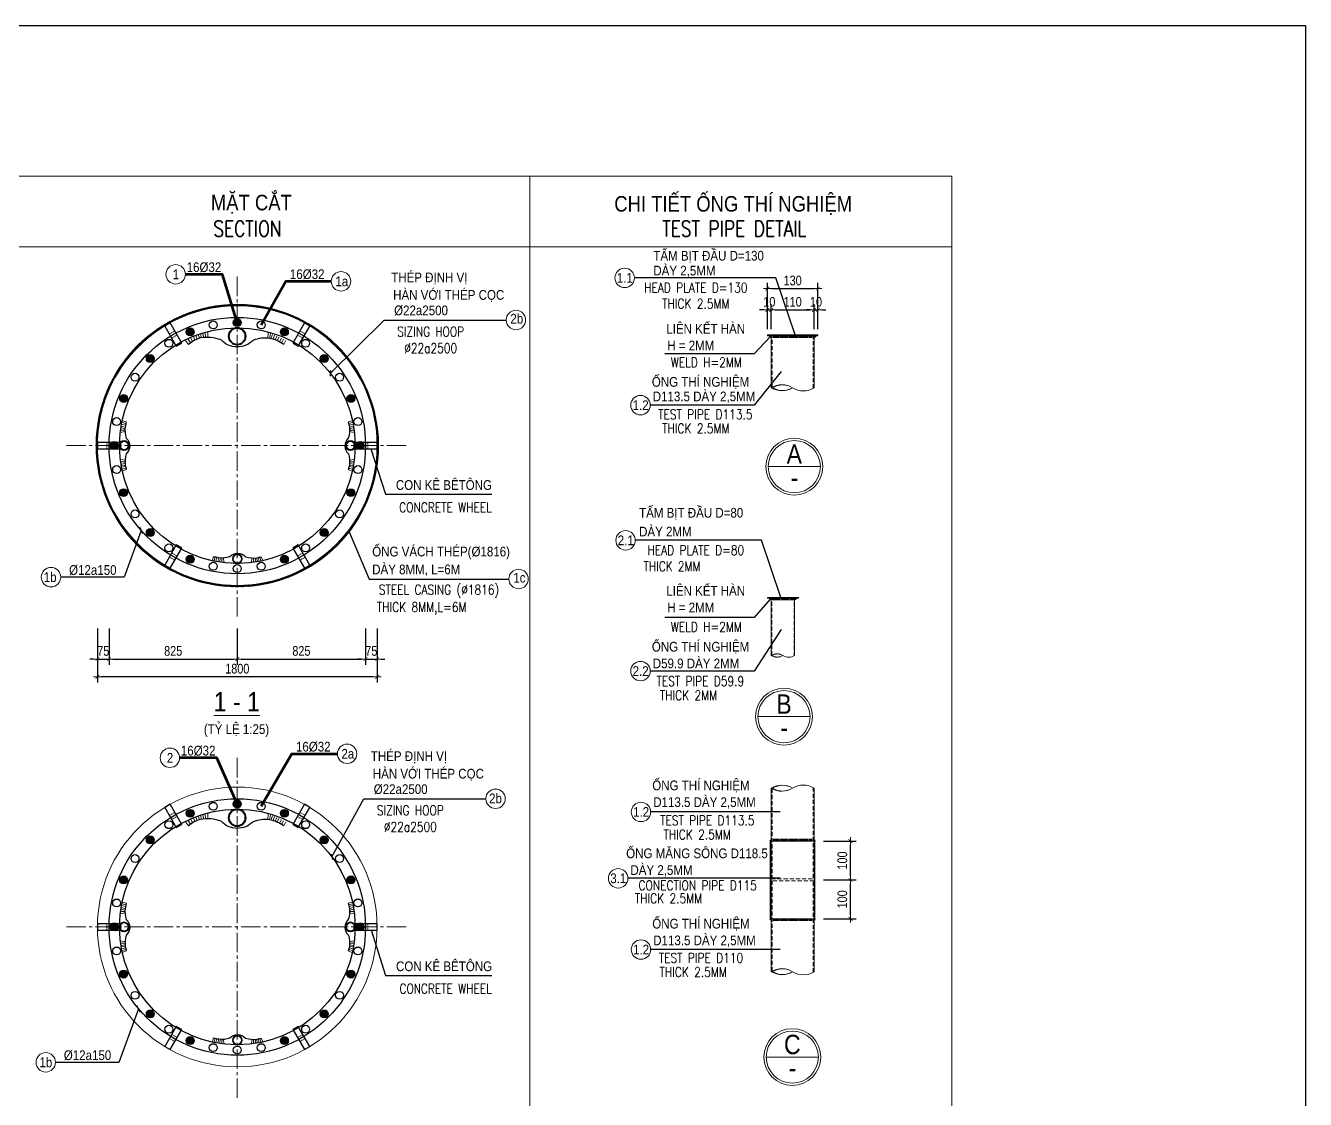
# Model space of a CAD drawing. Header units: millimetres. Extents: x -2123450 to -961021, y -260876 to 649159.
# Drawn here: x -1621413 to -1571995, y 259140 to 300602 of the extents above; entities that cross this region are included whole.
import ezdxf
from ezdxf.enums import TextEntityAlignment as Align

# ---------------------------------------------------------------- set-up
doc = ezdxf.new("R2010")
doc.units = ezdxf.units.MM
doc.header["$LTSCALE"] = 1000
doc.header["$MEASUREMENT"] = 0
doc.header["$PDMODE"] = 66
for name, pattern in [('CENTER2', [1.125, 0.75, -0.125, 0.125, -0.125]), ('HIDDEN', [0.375, 0.25, -0.125]), ('HIDDEN2', [4.7625, 3.175, -1.5875])]:
    doc.linetypes.add(name, pattern=pattern)
doc.layers.get('0').update_dxf_attribs({"linetype": 'CONTINUOUS'})
doc.layers.get('DEFPOINTS').update_dxf_attribs({"linetype": 'CONTINUOUS'})
for name, color, linetype in [('03BORER', 3, 'CONTINUOUS'), ('05STEEL', 4, 'CONTINUOUS'), ('TEXT', 7, 'CONTINUOUS')]:
    doc.layers.add(name, color=color, linetype=linetype)
for name, color, linetype, lineweight in [('NDC_S_AXIS', 5, 'CENTER2', 15), ('NDC_S_BREAK-LINE', 1, 'CONTINUOUS', 15), ('NDC_S_CONTINUOUS', 3, 'CONTINUOUS', 20), ('NDC_S_DIM', 1, 'CONTINUOUS', 9), ('NDC_S_FOUNDATION NAME', 7, 'CONTINUOUS', 20), ('NDC_S_HATCH MATERIAL', 8, 'CONTINUOUS', 13), ('NDC_S_HIDDEN', 9, 'HIDDEN2', 20), ('NDC_S_LEADER', 1, 'CONTINUOUS', 9), ('NDC_S_REBAR', 4, 'CONTINUOUS', 35), ('NDC_S_REBAR NO.', 7, 'CONTINUOUS', 20), ('NDC_S_REBAR NO. BOX', 1, 'CONTINUOUS', 9), ('NDC_S_REBAR SECTION', 6, 'CONTINUOUS', 25), ('NDC_S_STIRRUP', 2, 'CONTINUOUS', 25), ('NDC_S_VN TITLE', 6, 'CONTINUOUS', 9)]:
    doc.layers.add(name, color=color, linetype=linetype, lineweight=lineweight)
doc.styles.add('NDC_ARIAL', font='arial.ttf', dxfattribs={"width": 0.8})
doc.styles.get("Standard").update_dxf_attribs({"font": 'romans.shx', "bigfont": 'vns.shx'})
doc.dimstyles.new('NDC_1-100', dxfattribs={"dimscale": 100, "dimtxt": 2.2, "dimasz": 1, "dimexe": 1.5, "dimexo": 2, "dimgap": 0.8, "dimtad": 1, "dimdec": 0, "dimdsep": 46, "dimtxsty": 'NDC_ARIAL', "dimblk": 'DIMMARK', "dimcen": 49999.938995, "dimdle": 1.5, "dimclrd": 1, "dimclre": 1, "dimclrt": 3, "dimadec": 0, "dimazin": 0, "dimtfac": 1, "dimtdec": 0, "dimtix": 1, "dimtmove": 2, "dimatfit": 3, "dimfxl": 1, "dimarcsym": 0})
doc.dimstyles.new('NDC_1-150(10)', dxfattribs={"dimscale": 150, "dimtxt": 2.5, "dimasz": 1, "dimexe": 1.5, "dimexo": 0, "dimgap": 0.8, "dimtad": 1, "dimdec": 0, "dimlfac": 0.066667, "dimdsep": 46, "dimtxsty": 'NDC_ARIAL', "dimblk": 'DIMMARK', "dimcen": 49999.938995, "dimdle": 1.5, "dimclrd": 1, "dimclre": 1, "dimclrt": 3, "dimadec": 0, "dimazin": 0, "dimtfac": 1, "dimtdec": 0, "dimtix": 1, "dimtmove": 2, "dimatfit": 3, "dimfxl": 1, "dimarcsym": 0})
doc.dimstyles.new('NDC_1-150(25)', dxfattribs={"dimscale": 150, "dimtxt": 2.5, "dimasz": 1, "dimexe": 1.5, "dimexo": 0, "dimgap": 0.8, "dimtad": 1, "dimdec": 0, "dimlfac": 0.166667, "dimdsep": 46, "dimtxsty": 'NDC_ARIAL', "dimblk": 'DIMMARK', "dimcen": 49999.938995, "dimdle": 1.5, "dimclrd": 1, "dimclre": 1, "dimclrt": 3, "dimadec": 0, "dimazin": 0, "dimtfac": 1, "dimtdec": 0, "dimtix": 1, "dimtmove": 2, "dimatfit": 3, "dimfxl": 1, "dimarcsym": 0})

# ---------------------------------------------------------------- blocks, each defined once
blk = doc.blocks.new('DIMMARK')
at = {"layer": 'NDC_S_DIM', "color": 1}
blk.add_line((-1.5, 0), (1, 0), dxfattribs=at)
at = {"layer": 'NDC_S_DIM', "color": 2, "const_width": 0.15}
blk.add_lwpolyline([(-0.5, -0.5), (0.5, 0.5)], dxfattribs=at)
blk = doc.blocks.new('*U2050')
at = {"layer": 'NDC_S_HATCH MATERIAL'}
blk.add_line((0, 42), (0, -42), dxfattribs=at)
blk = doc.blocks.new('*U2051')
at = {"layer": 'NDC_S_HATCH MATERIAL', "color": 0, "linetype": 'ByBlock', "lineweight": -2, "transparency": 16777216}
for p in [(0, 0), (40, 0), (80, 0), (120, 0), (160, 0), (200, 0), (240, 0), (280, 0), (320, 0), (360, 0), (400, 0), (440, 0), (480, 0), (520, 0), (560, 0), (600, 0), (640, 0), (680, 0), (720, 0), (760, 0), (800, 0), (840, 0), (880, 0), (920, 0), (960, 0), (1000, 0), (1040, 0), (1080, 0), (1120, 0), (1160, 0), (1200, 0), (1240, 0), (1280, 0), (1320, 0), (1360, 0), (1400, 0), (1440, 0), (1480, 0)]:
    blk.add_blockref('*U2050', p, dxfattribs=at)
blk = doc.blocks.new('*D2108')
at = {"layer": 'DEFPOINTS', "color": 0, "transparency": 16777216}
for p in [(-1592619, 289621), (-1592769, 288874), (-1592619, 288874)]:
    blk.add_point(p, dxfattribs=at)
at = {"layer": 'NDC_S_DIM', "color": 1, "lineweight": -2, "transparency": 16777216}
for p, q in [((-1592919, 289621), (-1593069, 289621)), ((-1592769, 288874), (-1592769, 289846)), ((-1592769, 289621), (-1592619, 289621)), ((-1592619, 288874), (-1592619, 289846)), ((-1592469, 289621), (-1592319, 289621))]:
    blk.add_line(p, q, dxfattribs=at)
at = {"layer": 'NDC_S_DIM', "color": 1, "lineweight": -2, "transparency": 16777216, "xscale": 150, "yscale": 150, "zscale": 150}
blk.add_blockref('DIMMARK', (-1592769, 289621), dxfattribs=at)
at = {"layer": 'NDC_S_DIM', "color": 1, "lineweight": -2, "transparency": 16777216, "xscale": 150, "yscale": 150, "zscale": 150, "rotation": 180}
blk.add_blockref('DIMMARK', (-1592619, 289621), dxfattribs=at)
at = {"layer": 'NDC_S_DIM', "color": 3, "transparency": 16777216, "insert": (-1592694, 289933), "char_height": 375, "attachment_point": 5, "style": 'NDC_ARIAL'}
blk.add_mtext('10', dxfattribs=at)
blk = doc.blocks.new('*D2109')
at = {"layer": 'DEFPOINTS', "color": 0, "transparency": 16777216}
for p in [(-1590969, 289621), (-1592619, 288874), (-1590969, 288874)]:
    blk.add_point(p, dxfattribs=at)
at = {"layer": 'NDC_S_DIM', "color": 1, "lineweight": -2, "transparency": 16777216}
for p, q in [((-1592619, 288874), (-1592619, 289846)), ((-1592469, 289621), (-1591119, 289621)), ((-1590969, 288874), (-1590969, 289846))]:
    blk.add_line(p, q, dxfattribs=at)
at = {"layer": 'NDC_S_DIM', "color": 1, "lineweight": -2, "transparency": 16777216, "xscale": 150, "yscale": 150, "zscale": 150, "rotation": 180}
blk.add_blockref('DIMMARK', (-1592619, 289621), dxfattribs=at)
at = {"layer": 'NDC_S_DIM', "color": 1, "lineweight": -2, "transparency": 16777216, "xscale": 150, "yscale": 150, "zscale": 150}
blk.add_blockref('DIMMARK', (-1590969, 289621), dxfattribs=at)
at = {"layer": 'NDC_S_DIM', "color": 3, "transparency": 16777216, "insert": (-1591794, 289933), "char_height": 375, "attachment_point": 5, "style": 'NDC_ARIAL'}
blk.add_mtext('110', dxfattribs=at)
blk = doc.blocks.new('*D2110')
at = {"layer": 'DEFPOINTS', "color": 0, "transparency": 16777216}
for p in [(-1590819, 289621), (-1590969, 288874), (-1590819, 288874)]:
    blk.add_point(p, dxfattribs=at)
at = {"layer": 'NDC_S_DIM', "color": 1, "lineweight": -2, "transparency": 16777216}
for p, q in [((-1591119, 289621), (-1591269, 289621)), ((-1590969, 288874), (-1590969, 289846)), ((-1590969, 289621), (-1590819, 289621)), ((-1590819, 288874), (-1590819, 289846)), ((-1590669, 289621), (-1590519, 289621))]:
    blk.add_line(p, q, dxfattribs=at)
at = {"layer": 'NDC_S_DIM', "color": 1, "lineweight": -2, "transparency": 16777216, "xscale": 150, "yscale": 150, "zscale": 150}
blk.add_blockref('DIMMARK', (-1590969, 289621), dxfattribs=at)
at = {"layer": 'NDC_S_DIM', "color": 1, "lineweight": -2, "transparency": 16777216, "xscale": 150, "yscale": 150, "zscale": 150, "rotation": 180}
blk.add_blockref('DIMMARK', (-1590819, 289621), dxfattribs=at)
at = {"layer": 'NDC_S_DIM', "color": 3, "transparency": 16777216, "insert": (-1590894, 289933), "char_height": 375, "attachment_point": 5, "style": 'NDC_ARIAL'}
blk.add_mtext('10', dxfattribs=at)
blk = doc.blocks.new('*D2111')
at = {"layer": 'DEFPOINTS', "color": 0, "transparency": 16777216}
for p in [(-1590819, 290446), (-1592769, 288874), (-1590819, 288874)]:
    blk.add_point(p, dxfattribs=at)
at = {"layer": 'NDC_S_DIM', "color": 1, "lineweight": -2, "transparency": 16777216}
for p, q in [((-1592769, 288874), (-1592769, 290671)), ((-1590819, 288874), (-1590819, 290671)), ((-1592619, 290446), (-1590969, 290446))]:
    blk.add_line(p, q, dxfattribs=at)
at = {"layer": 'NDC_S_DIM', "color": 1, "lineweight": -2, "transparency": 16777216, "xscale": 150, "yscale": 150, "zscale": 150, "rotation": 180}
blk.add_blockref('DIMMARK', (-1592769, 290446), dxfattribs=at)
at = {"layer": 'NDC_S_DIM', "color": 1, "lineweight": -2, "transparency": 16777216, "xscale": 150, "yscale": 150, "zscale": 150}
blk.add_blockref('DIMMARK', (-1590819, 290446), dxfattribs=at)
at = {"layer": 'NDC_S_DIM', "color": 3, "transparency": 16777216, "insert": (-1591794, 290757), "char_height": 375, "attachment_point": 5, "style": 'NDC_ARIAL'}
blk.add_mtext('130', dxfattribs=at)
blk = doc.blocks.new('*U2053')
at = {"layer": 'NDC_S_HATCH MATERIAL'}
blk.add_line((0, 42), (0, -42), dxfattribs=at)
blk = doc.blocks.new('*U2052')
at = {"layer": 'NDC_S_HATCH MATERIAL', "color": 0, "linetype": 'ByBlock', "lineweight": -2, "transparency": 16777216}
for p in [(0, 0), (40, 0), (80, 0), (120, 0), (160, 0), (200, 0), (240, 0), (280, 0), (320, 0), (360, 0), (400, 0), (440, 0), (480, 0), (520, 0), (560, 0), (600, 0), (640, 0), (680, 0), (720, 0), (760, 0), (800, 0)]:
    blk.add_blockref('*U2053', p, dxfattribs=at)
blk = doc.blocks.new('*U2046')
at = {"layer": 'NDC_S_HATCH MATERIAL'}
blk.add_line((0, 42), (0, -42), dxfattribs=at)
blk = doc.blocks.new('*U2054')
at = {"layer": 'NDC_S_HATCH MATERIAL', "color": 0, "linetype": 'ByBlock', "lineweight": -2, "transparency": 16777216}
for p in [(0, 0), (40, 0), (80, 0), (120, 0), (160, 0), (200, 0), (240, 0), (280, 0), (320, 0), (360, 0), (400, 0), (440, 0), (480, 0), (520, 0), (560, 0), (600, 0), (640, 0), (680, 0), (720, 0), (760, 0), (800, 0), (840, 0), (880, 0), (920, 0), (960, 0), (1000, 0), (1040, 0), (1080, 0), (1120, 0), (1160, 0), (1200, 0), (1240, 0), (1280, 0), (1320, 0), (1360, 0), (1400, 0), (1440, 0), (1480, 0)]:
    blk.add_blockref('*U2046', p, dxfattribs=at)
blk = doc.blocks.new('*U2048')
at = {"layer": 'NDC_S_HATCH MATERIAL'}
blk.add_line((0, 42), (0, -42), dxfattribs=at)
blk = doc.blocks.new('*U2047')
at = {"layer": 'NDC_S_HATCH MATERIAL', "color": 0, "linetype": 'ByBlock', "lineweight": -2, "transparency": 16777216}
for p in [(0, 0), (40, 0), (80, 0), (120, 0), (160, 0), (200, 0), (240, 0), (280, 0), (320, 0), (360, 0), (400, 0), (440, 0), (480, 0), (520, 0), (560, 0), (600, 0), (640, 0), (680, 0), (720, 0), (760, 0), (800, 0), (840, 0), (880, 0), (920, 0), (960, 0), (1000, 0), (1040, 0), (1080, 0), (1120, 0), (1160, 0), (1200, 0), (1240, 0), (1280, 0), (1320, 0), (1360, 0), (1400, 0), (1440, 0), (1480, 0)]:
    blk.add_blockref('*U2048', p, dxfattribs=at)
blk = doc.blocks.new('*D2112')
at = {"layer": 'DEFPOINTS', "color": 0, "transparency": 16777216}
for p in [(-1590604, 267614), (-1589563, 267614), (-1590604, 266114)]:
    blk.add_point(p, dxfattribs=at)
at = {"layer": 'NDC_S_DIM', "color": 1, "lineweight": -2, "transparency": 16777216}
for p, q in [((-1590604, 267614), (-1589338, 267614)), ((-1589563, 266264), (-1589563, 267464)), ((-1590604, 266114), (-1589338, 266114))]:
    blk.add_line(p, q, dxfattribs=at)
at = {"layer": 'NDC_S_DIM', "color": 1, "lineweight": -2, "transparency": 16777216, "xscale": 150, "yscale": 150, "zscale": 150}
for p, rotation in [((-1589563, 267614), 90), ((-1589563, 266114), 270)]:
    blk.add_blockref('DIMMARK', p, dxfattribs=dict(at, rotation=rotation))
at = {"layer": 'NDC_S_DIM', "color": 3, "transparency": 16777216, "insert": (-1589875, 266864), "char_height": 375, "attachment_point": 5, "rotation": 90, "style": 'NDC_ARIAL'}
blk.add_mtext('100', dxfattribs=at)
blk = doc.blocks.new('*D2113')
at = {"layer": 'DEFPOINTS', "color": 0, "transparency": 16777216}
for p in [(-1590604, 269114), (-1589563, 269114), (-1590604, 267614)]:
    blk.add_point(p, dxfattribs=at)
at = {"layer": 'NDC_S_DIM', "color": 1, "lineweight": -2, "transparency": 16777216}
for p, q in [((-1590604, 269114), (-1589338, 269114)), ((-1589563, 267764), (-1589563, 268964)), ((-1590604, 267614), (-1589338, 267614))]:
    blk.add_line(p, q, dxfattribs=at)
at = {"layer": 'NDC_S_DIM', "color": 1, "lineweight": -2, "transparency": 16777216, "xscale": 150, "yscale": 150, "zscale": 150}
for p, rotation in [((-1589563, 269114), 90), ((-1589563, 267614), 270)]:
    blk.add_blockref('DIMMARK', p, dxfattribs=dict(at, rotation=rotation))
at = {"layer": 'NDC_S_DIM', "color": 3, "transparency": 16777216, "insert": (-1589875, 268364), "char_height": 375, "attachment_point": 5, "rotation": 90, "style": 'NDC_ARIAL'}
blk.add_mtext('100', dxfattribs=at)
blk = doc.blocks.new('*U155')
at = {"layer": 'NDC_S_CONTINUOUS'}
blk.add_circle((0, 0), 5400, dxfattribs=at)
at = {"layer": 'NDC_S_STIRRUP'}
for radius in [4950, 4550]:
    blk.add_circle((0, 0), radius, dxfattribs=at)
blk = doc.blocks.new('*D2125')
at = {"layer": 'DEFPOINTS', "color": 0, "transparency": 16777216}
for p in [(-1618639, 277326), (-1607839, 277326), (-1618639, 275456)]:
    blk.add_point(p, dxfattribs=at)
at = {"layer": 'NDC_S_DIM', "color": 1, "lineweight": -2, "transparency": 16777216}
for p, q in [((-1618639, 277326), (-1618639, 275231)), ((-1607839, 277326), (-1607839, 275231)), ((-1607989, 275456), (-1618489, 275456))]:
    blk.add_line(p, q, dxfattribs=at)
at = {"layer": 'NDC_S_DIM', "color": 1, "lineweight": -2, "transparency": 16777216, "xscale": 150, "yscale": 150, "zscale": 150, "rotation": 180}
blk.add_blockref('DIMMARK', (-1618639, 275456), dxfattribs=at)
at = {"layer": 'NDC_S_DIM', "color": 1, "lineweight": -2, "transparency": 16777216, "xscale": 150, "yscale": 150, "zscale": 150}
blk.add_blockref('DIMMARK', (-1607839, 275456), dxfattribs=at)
at = {"layer": 'NDC_S_DIM', "color": 3, "transparency": 16777216, "insert": (-1613239, 275768), "char_height": 375, "attachment_point": 5, "style": 'NDC_ARIAL'}
blk.add_mtext('1800', dxfattribs=at)
blk = doc.blocks.new('*D2126')
at = {"layer": 'DEFPOINTS', "color": 0, "transparency": 16777216}
for p in [(-1618639, 277326), (-1618189, 277326), (-1618189, 276143)]:
    blk.add_point(p, dxfattribs=at)
at = {"layer": 'NDC_S_DIM', "color": 1, "lineweight": -2, "transparency": 16777216}
for p, q in [((-1618639, 277326), (-1618639, 275918)), ((-1618189, 277326), (-1618189, 275918)), ((-1618789, 276143), (-1618939, 276143)), ((-1618639, 276143), (-1618189, 276143)), ((-1618039, 276143), (-1617889, 276143))]:
    blk.add_line(p, q, dxfattribs=at)
at = {"layer": 'NDC_S_DIM', "color": 1, "lineweight": -2, "transparency": 16777216, "xscale": 150, "yscale": 150, "zscale": 150}
blk.add_blockref('DIMMARK', (-1618639, 276143), dxfattribs=at)
at = {"layer": 'NDC_S_DIM', "color": 1, "lineweight": -2, "transparency": 16777216, "xscale": 150, "yscale": 150, "zscale": 150, "rotation": 180}
blk.add_blockref('DIMMARK', (-1618189, 276143), dxfattribs=at)
at = {"layer": 'NDC_S_DIM', "color": 3, "transparency": 16777216, "insert": (-1618414, 276454), "char_height": 375, "attachment_point": 5, "style": 'NDC_ARIAL'}
blk.add_mtext('75', dxfattribs=at)
blk = doc.blocks.new('*D2127')
at = {"layer": 'DEFPOINTS', "color": 0, "transparency": 16777216}
for p in [(-1618189, 277326), (-1613239, 277326), (-1613239, 276143)]:
    blk.add_point(p, dxfattribs=at)
at = {"layer": 'NDC_S_DIM', "color": 1, "lineweight": -2, "transparency": 16777216}
for p, q in [((-1618189, 277326), (-1618189, 275918)), ((-1613239, 277326), (-1613239, 275918)), ((-1618039, 276143), (-1613389, 276143))]:
    blk.add_line(p, q, dxfattribs=at)
at = {"layer": 'NDC_S_DIM', "color": 1, "lineweight": -2, "transparency": 16777216, "xscale": 150, "yscale": 150, "zscale": 150, "rotation": 180}
blk.add_blockref('DIMMARK', (-1618189, 276143), dxfattribs=at)
at = {"layer": 'NDC_S_DIM', "color": 1, "lineweight": -2, "transparency": 16777216, "xscale": 150, "yscale": 150, "zscale": 150}
blk.add_blockref('DIMMARK', (-1613239, 276143), dxfattribs=at)
at = {"layer": 'NDC_S_DIM', "color": 3, "transparency": 16777216, "insert": (-1615714, 276455), "char_height": 375, "attachment_point": 5, "style": 'NDC_ARIAL'}
blk.add_mtext('825', dxfattribs=at)
blk = doc.blocks.new('*D2128')
at = {"layer": 'DEFPOINTS', "color": 0, "transparency": 16777216}
for p in [(-1613239, 277326), (-1608289, 277326), (-1608289, 276143)]:
    blk.add_point(p, dxfattribs=at)
at = {"layer": 'NDC_S_DIM', "color": 1, "lineweight": -2, "transparency": 16777216}
for p, q in [((-1613239, 277326), (-1613239, 275918)), ((-1608289, 277326), (-1608289, 275918)), ((-1613089, 276143), (-1608439, 276143))]:
    blk.add_line(p, q, dxfattribs=at)
at = {"layer": 'NDC_S_DIM', "color": 1, "lineweight": -2, "transparency": 16777216, "xscale": 150, "yscale": 150, "zscale": 150, "rotation": 180}
blk.add_blockref('DIMMARK', (-1613239, 276143), dxfattribs=at)
at = {"layer": 'NDC_S_DIM', "color": 1, "lineweight": -2, "transparency": 16777216, "xscale": 150, "yscale": 150, "zscale": 150}
blk.add_blockref('DIMMARK', (-1608289, 276143), dxfattribs=at)
at = {"layer": 'NDC_S_DIM', "color": 3, "transparency": 16777216, "insert": (-1610764, 276455), "char_height": 375, "attachment_point": 5, "style": 'NDC_ARIAL'}
blk.add_mtext('825', dxfattribs=at)
blk = doc.blocks.new('*D2129')
at = {"layer": 'DEFPOINTS', "color": 0, "transparency": 16777216}
for p in [(-1608289, 277326), (-1607839, 277326), (-1607839, 276143)]:
    blk.add_point(p, dxfattribs=at)
at = {"layer": 'NDC_S_DIM', "color": 1, "lineweight": -2, "transparency": 16777216}
for p, q in [((-1608289, 277326), (-1608289, 275918)), ((-1607839, 277326), (-1607839, 275918)), ((-1608439, 276143), (-1608589, 276143)), ((-1608289, 276143), (-1607839, 276143)), ((-1607689, 276143), (-1607539, 276143))]:
    blk.add_line(p, q, dxfattribs=at)
at = {"layer": 'NDC_S_DIM', "color": 1, "lineweight": -2, "transparency": 16777216, "xscale": 150, "yscale": 150, "zscale": 150}
blk.add_blockref('DIMMARK', (-1608289, 276143), dxfattribs=at)
at = {"layer": 'NDC_S_DIM', "color": 1, "lineweight": -2, "transparency": 16777216, "xscale": 150, "yscale": 150, "zscale": 150, "rotation": 180}
blk.add_blockref('DIMMARK', (-1607839, 276143), dxfattribs=at)
at = {"layer": 'NDC_S_DIM', "color": 3, "transparency": 16777216, "insert": (-1608064, 276454), "char_height": 375, "attachment_point": 5, "style": 'NDC_ARIAL'}
blk.add_mtext('75', dxfattribs=at)
blk = doc.blocks.new('MC7')
at = {"layer": '03BORER'}
blk.add_lwpolyline([(-277807, 378710), (-275557, 378710), (-275557, 379310), (-277807, 379310)], close=True, dxfattribs=at)
at = {"layer": 'NDC_S_HATCH MATERIAL', "linetype": 'HIDDEN', "ltscale": 0.5}
for p, q in [((-276907, 378710), (-276907, 379310)), ((-276457, 378710), (-276457, 379310))]:
    blk.add_line(p, q, dxfattribs=at)
blk = doc.blocks.new('*U122')
at = {"layer": 'NDC_S_DIM', "xscale": 0.4, "yscale": 0.4, "zscale": 0.4}
blk.add_blockref('MC7', (110673, -151604), dxfattribs=at)
blk = doc.blocks.new('*U2080')
at = {"color": 0, "linetype": 'ByBlock', "lineweight": -2, "transparency": 16777216}
blk.add_blockref('*U122', (0, 0), dxfattribs=at)
blk = doc.blocks.new('*U2081')
at = {"layer": '03BORER', "color": 0, "linetype": 'ByBlock', "lineweight": -2, "transparency": 16777216}
for p, rotation in [((-1445695, 395081), 299.9999999999999), ((-1440745, 395081), 240), ((-1438270, 390794), 180), ((-1445695, 386507), 59.99999999999999), ((-1440745, 386507), 120)]:
    blk.add_blockref('*U2080', p, dxfattribs=dict(at, rotation=rotation))
blk.add_blockref('*U2080', (-1448170, 390794), dxfattribs=at)
blk = doc.blocks.new('*U2076')
at = {"color": 0, "linetype": 'ByBlock', "lineweight": -2, "transparency": 16777216}
blk.add_blockref('*U122', (0, 0), dxfattribs=at)
blk = doc.blocks.new('*U2077')
at = {"layer": '03BORER', "color": 0, "linetype": 'ByBlock', "lineweight": -2, "transparency": 16777216}
for p, rotation in [((-1445695, 376493), 299.9999999999999), ((-1440745, 376493), 239.9999999999999), ((-1438270, 372206), 180), ((-1445695, 367919), 59.99999999999999), ((-1440745, 367919), 120)]:
    blk.add_blockref('*U2076', p, dxfattribs=dict(at, rotation=rotation))
blk.add_blockref('*U2076', (-1448170, 372206), dxfattribs=at)
blk = doc.blocks.new('*U129')
at = {"layer": 'NDC_S_REBAR SECTION'}
blk.add_circle((0, 0), 153, dxfattribs=at)
blk = doc.blocks.new('*U2078')
at = {"color": 0, "linetype": 'ByBlock', "lineweight": -2, "transparency": 16777216, "rotation": 89.9999999999999}
blk.add_blockref('*U129', (0, 0), dxfattribs=at)
blk = doc.blocks.new('*U2079')
at = {"layer": '03BORER', "color": 0, "linetype": 'ByBlock', "lineweight": -2, "transparency": 16777216}
blk.add_blockref('*U2078', (-1443220, 376956), dxfattribs=at)
for p, rotation in [((-1445038, 376594), 22.5), ((-1444147, 376865), 11.25000000000001), ((-1442293, 376865), 348.75), ((-1441402, 376594), 337.4999999999999), ((-1445859, 376155), 33.75), ((-1440581, 376155), 326.25), ((-1446579, 375565), 45.00000000000001), ((-1439861, 375565), 315), ((-1447169, 374845), 56.25000000000001), ((-1439270, 374845), 303.75), ((-1447608, 374024), 67.5), ((-1438831, 374024), 292.4999999999999), ((-1447879, 373133), 78.74999999999999), ((-1438561, 373133), 281.25), ((-1447970, 372206), 90), ((-1438470, 372206), 270), ((-1447879, 371279), 101.25), ((-1438561, 371279), 258.75), ((-1447608, 370388), 112.5), ((-1438831, 370388), 247.5), ((-1447169, 369567), 123.75), ((-1439270, 369567), 236.2499999999999), ((-1446579, 368847), 135), ((-1439861, 368847), 225), ((-1445859, 368256), 146.25), ((-1440581, 368256), 213.75), ((-1445038, 367817), 157.5), ((-1444147, 367547), 168.75), ((-1442293, 367547), 191.25), ((-1441402, 367817), 202.4999999999999), ((-1443220, 367456), 180)]:
    blk.add_blockref('*U2078', p, dxfattribs=dict(at, rotation=rotation))
blk = doc.blocks.new('21231')
at = {"layer": 'NDC_S_REBAR SECTION'}
h = blk.add_hatch(color=256, dxfattribs=at)
h.dxf.hatch_style = 1
edge = h.paths.add_edge_path()
edge.add_arc((-522, -406), 153, 0, 360)
blk.add_circle((-522, -406), 153, dxfattribs=at)
blk = doc.blocks.new('*U128')
at = {"color": 1}
blk.add_blockref('21231', (522, 406), dxfattribs=at)
blk = doc.blocks.new('*U2074')
at = {"color": 0, "linetype": 'ByBlock', "lineweight": -2, "transparency": 16777216, "rotation": 180}
blk.add_blockref('*U128', (0, 0), dxfattribs=at)
blk = doc.blocks.new('*U2075')
at = {"layer": '03BORER', "color": 0, "linetype": 'ByBlock', "lineweight": -2, "transparency": 16777216}
blk.add_blockref('*U2074', (-1443220, 376956), dxfattribs=at)
for p, rotation in [((-1445038, 376594), 22.5), ((-1441402, 376594), 337.4999999999999), ((-1446579, 375565), 45.00000000000001), ((-1439861, 375565), 315), ((-1447608, 374024), 67.5), ((-1438831, 374024), 292.4999999999999), ((-1447970, 372206), 90), ((-1438470, 372206), 270), ((-1447608, 370388), 112.5), ((-1438831, 370388), 247.5), ((-1446579, 368847), 135), ((-1439861, 368847), 225), ((-1445038, 367817), 157.5), ((-1441402, 367817), 202.4999999999999), ((-1443220, 367456), 180)]:
    blk.add_blockref('*U2074', p, dxfattribs=dict(at, rotation=rotation))
blk = doc.blocks.new('*U2065')
at = {"color": 0, "linetype": 'ByBlock', "lineweight": -2, "transparency": 16777216, "rotation": 89.9999999999999}
blk.add_blockref('*U129', (0, 0), dxfattribs=at)
blk = doc.blocks.new('*U2066')
at = {"layer": '03BORER', "color": 0, "linetype": 'ByBlock', "lineweight": -2, "transparency": 16777216}
blk.add_blockref('*U2065', (-1443220, 376956), dxfattribs=at)
for p, rotation in [((-1445038, 376594), 22.5), ((-1444147, 376865), 11.25000000000001), ((-1442293, 376865), 348.75), ((-1441402, 376594), 337.4999999999999), ((-1445859, 376155), 33.75), ((-1440581, 376155), 326.25), ((-1446579, 375565), 45.00000000000001), ((-1439861, 375565), 315), ((-1447169, 374845), 56.25000000000001), ((-1439270, 374845), 303.75), ((-1447608, 374024), 67.5), ((-1438831, 374024), 292.4999999999999), ((-1447879, 373133), 78.74999999999999), ((-1438561, 373133), 281.25), ((-1447970, 372206), 90), ((-1438470, 372206), 270), ((-1447879, 371279), 101.25), ((-1438561, 371279), 258.75), ((-1447608, 370388), 112.5), ((-1438831, 370388), 247.5), ((-1447169, 369567), 123.75), ((-1439270, 369567), 236.2499999999999), ((-1446579, 368847), 135), ((-1439861, 368847), 225), ((-1445859, 368256), 146.25), ((-1440581, 368256), 213.75), ((-1445038, 367817), 157.5), ((-1444147, 367547), 168.75), ((-1442293, 367547), 191.25), ((-1441402, 367817), 202.4999999999999), ((-1443220, 367456), 180)]:
    blk.add_blockref('*U2065', p, dxfattribs=dict(at, rotation=rotation))
blk = doc.blocks.new('*U2063')
at = {"color": 0, "linetype": 'ByBlock', "lineweight": -2, "transparency": 16777216, "rotation": 180}
blk.add_blockref('*U128', (0, 0), dxfattribs=at)
blk = doc.blocks.new('*U2064')
at = {"layer": '03BORER', "color": 0, "linetype": 'ByBlock', "lineweight": -2, "transparency": 16777216}
blk.add_blockref('*U2063', (-1443220, 376956), dxfattribs=at)
for p, rotation in [((-1445038, 376594), 22.5), ((-1441402, 376594), 337.4999999999999), ((-1446579, 375565), 45.00000000000001), ((-1439861, 375565), 315), ((-1447608, 374024), 67.5), ((-1438831, 374024), 292.4999999999999), ((-1447970, 372206), 90), ((-1438470, 372206), 270), ((-1447608, 370388), 112.5), ((-1438831, 370388), 247.5), ((-1446579, 368847), 135), ((-1439861, 368847), 225), ((-1445038, 367817), 157.5), ((-1441402, 367817), 202.4999999999999), ((-1443220, 367456), 180)]:
    blk.add_blockref('*U2063', p, dxfattribs=dict(at, rotation=rotation))
blk = doc.blocks.new('ưeqwewe')
at = {"layer": '05STEEL', "color": 4}
blk.add_lwpolyline([(-1487886, 328815, 0.123663), (-1487656, 329371, 0.128024), (-1487741, 330000, -0.427682), (-1487741, 331236, 0.132008), (-1487681, 332031, 0.107548), (-1487939, 332493, 0.020618)], format="xyb", dxfattribs=at)
at = {"layer": 'NDC_S_HATCH MATERIAL'}
for p, q in [((-1487939, 332493), (-1487786, 332607)), ((-1487876, 332415), (-1487730, 332504)), ((-1487819, 332333), (-1487678, 332403)), ((-1487769, 332246), (-1487633, 332308)), ((-1487726, 332154), (-1487593, 332217)), ((-1487693, 332068), (-1487554, 332124)), ((-1487674, 331991), (-1487518, 332029)), ((-1487664, 331916), (-1487489, 331949)), ((-1487657, 331833), (-1487462, 331869)), ((-1487654, 331745), (-1487426, 331751)), ((-1487710, 329148), (-1487564, 329088)), ((-1487685, 329232), (-1487531, 329173)), ((-1487665, 329316), (-1487499, 329257)), ((-1487656, 329371), (-1487472, 329337)), ((-1487650, 329436), (-1487444, 329424)), ((-1487886, 328815), (-1487729, 328733)), ((-1487831, 328896), (-1487683, 328823)), ((-1487784, 328977), (-1487641, 328910)), ((-1487741, 329068), (-1487599, 329006))]:
    blk.add_line(p, q, dxfattribs=at)
at = {"layer": 'NDC_S_REBAR'}
for radius in [330, 315]:
    blk.add_circle((-1487594, 330618), radius, dxfattribs=at)
blk = doc.blocks.new('HAN DAI')
at = {"layer": '05STEEL', "color": 4}
blk.add_lwpolyline([(-307567, 288279, 0.02201), (-307612, 288076, 0.102878), (-307569, 287644, -0.455013), (-307575, 287047, 0.096416), (-307610, 286589, -0.01258), (-307567, 286440, 0.020618)], format="xyb", dxfattribs=at)
at = {"layer": 'NDC_S_HATCH MATERIAL'}
for p, q in [((-307612, 288073), (-307762, 288110)), ((-307597, 288152), (-307747, 288189)), ((-307583, 288217), (-307732, 288254)), ((-307567, 288279), (-307718, 288316)), ((-307616, 287903), (-307800, 287868)), ((-307618, 287953), (-307788, 287955)), ((-307617, 288015), (-307775, 288042)), ((-307616, 286791), (-307797, 286822)), ((-307618, 286730), (-307784, 286735)), ((-307616, 286670), (-307768, 286643)), ((-307612, 286608), (-307759, 286591)), ((-307598, 286552), (-307745, 286521)), ((-307579, 286488), (-307730, 286453)), ((-307567, 286440), (-307710, 286372))]:
    blk.add_line(p, q, dxfattribs=at)
blk = doc.blocks.new('qưeqeqew')
at = {"layer": 'NDC_S_REBAR'}
for radius in [180, 168]:
    blk.add_circle((180, 0), radius, dxfattribs=at)
at = {"layer": 'NDC_S_DIM'}
blk.add_blockref('HAN DAI', (307832, -287360), dxfattribs=at)

msp = doc.modelspace()

# ---------------------------------------------------------------- hatches: boundary and pattern name
at = {"layer": 'NDC_S_HATCH MATERIAL'}
h = msp.add_hatch(dxfattribs=at)
h.set_pattern_fill('ANSI31', color=256, scale=180)
h.set_pattern_definition([(45, (-161323.905, -67203.954), (-15.90990258, 15.90990258), [])])
edge = h.paths.add_edge_path(flags=17)
edge.add_arc((-1613239.05, 284385.36), 5400, 0, 360)
edge = h.paths.add_edge_path()
edge.add_arc((-1613239.05, 284385.36), 5454, 0, 360)
for points in [[(-1592619.38, 288572.19, -0.41421356), (-1592674.38, 288627.19), (-1592619.38, 288627.19)], [(-1590969.38, 288572.19), (-1590969.38, 288627.19), (-1590914.38, 288627.19, -0.41421356)], [(-1592619.38, 278439.64, -0.41421356), (-1592674.38, 278494.64), (-1592619.38, 278494.64)], [(-1591719.38, 278439.64), (-1591719.38, 278494.64), (-1591664.38, 278494.64, -0.41421356)], [(-1592619.38, 269151.82), (-1592619.38, 269114.32), (-1592656.88, 269114.32, -0.41421356)], [(-1590969.38, 269151.82), (-1590969.38, 269114.32), (-1590931.88, 269114.32, 0.41421356)], [(-1592619.38, 266076.82), (-1592619.38, 266114.32), (-1592656.88, 266114.32, 0.41421356)], [(-1590969.38, 266076.82), (-1590969.38, 266114.32), (-1590931.88, 266114.32, -0.41421356)]]:
    msp.add_hatch(color=256, dxfattribs=at).paths.add_polyline_path(points)

# ---------------------------------------------------------------- linework, layer by layer
at = {"layer": 'DEFPOINTS'}
msp.add_lwpolyline([(-1698145.34, 300601.64), (-1571995.34, 300601.64), (-1571995.34, 211501.64), (-1698145.34, 211501.64)], close=True, dxfattribs=at)
at = {"layer": 'NDC_S_AXIS'}
for p, q in [((-1613239.05, 277785.36), (-1613239.05, 290985.36)), ((-1619839.05, 284385.36), (-1606639.05, 284385.36)), ((-1613239.05, 259197.45), (-1613239.05, 272397.45)), ((-1619839.05, 265797.45), (-1606639.05, 265797.45))]:
    msp.add_line(p, q, dxfattribs=at)
at = {"layer": 'NDC_S_BREAK-LINE'}
for points in [[(-1590969.38, 286616.59, -0.28897964), (-1591795.26, 286616.59, 0.28597952), (-1592619.38, 286619.56, 0.57255311)], [(-1591795.26, 286616.59, 0.29182309), (-1592564.38, 286619.56)], [(-1592619.38, 286619.56, 0.28237272), (-1591798.52, 286618.63, 0.28237272)], [(-1592564.38, 286619.56, 0.28883724), (-1591798.52, 286618.63, 0.12984702)], [(-1591719.38, 276277.8, -0.28897964), (-1592169.86, 276277.8, 0.28597952), (-1592619.38, 276279.42, 0.57255311)], [(-1592619.38, 276279.42, 0.28237272), (-1592171.64, 276278.91, 0.28237272)], [(-1592169.86, 276277.8, 0.29182309), (-1592589.38, 276279.42)], [(-1592589.38, 276279.42, 0.28883724), (-1592171.64, 276278.91, 0.12984702)], [(-1590969.38, 271159.82, 0.28897964), (-1591795.26, 271159.82, -0.28597952), (-1592619.38, 271156.85, -0.57255311)], [(-1592619.38, 271156.85, -0.28237272), (-1591798.52, 271157.78, -0.28237272)], [(-1592564.38, 271156.85, -0.28883724), (-1591798.52, 271157.78, -0.12984702)], [(-1591795.26, 271159.82, -0.29182309), (-1592564.38, 271156.85)], [(-1590969.38, 264068.83, -0.28897964), (-1591795.26, 264068.83, 0.28597952), (-1592619.38, 264071.8, 0.57255311)], [(-1592619.38, 264071.8, 0.28237272), (-1591798.52, 264070.87, 0.28237272)], [(-1591795.26, 264068.83, 0.29182309), (-1592564.38, 264071.8)], [(-1592564.38, 264071.8, 0.28883724), (-1591798.52, 264070.87, 0.12984702)]]:
    msp.add_lwpolyline(points, format="xyb", dxfattribs=at)
at = {"layer": 'NDC_S_CONTINUOUS'}
for p, q in [((-1621816.35, 294782.92), (-1585648.12, 294782.92)), ((-1601948.56, 294782.92), (-1601948.56, 214839.97)), ((-1585648.12, 294782.92), (-1585648.12, 215275.49)), ((-1585648.12, 294782.92), (-1585648.12, 214839.97)), ((-1621816.35, 292062.13), (-1585648.12, 292062.13)), ((-1592619.38, 286619.56), (-1592619.38, 288627.19)), ((-1590969.38, 286616.59), (-1590969.38, 288627.19)), ((-1592619.38, 276279.42), (-1592619.38, 278494.64)), ((-1591719.38, 276277.8), (-1591719.38, 278494.64)), ((-1592619.38, 271156.85), (-1592619.38, 267651.82)), ((-1590969.38, 271159.82), (-1590969.38, 267651.82)), ((-1592619.38, 264071.8), (-1592619.38, 267576.82)), ((-1590969.38, 264068.83), (-1590969.38, 267576.82))]:
    msp.add_line(p, q, dxfattribs=at)
for points in [[(-1592769.38, 288664.69), (-1590819.38, 288664.69), (-1590819.38, 288627.19), (-1592769.38, 288627.19)], [(-1592769.38, 278524.64), (-1591569.38, 278524.64), (-1591569.38, 278494.64), (-1592769.38, 278494.64)], [(-1592619.38, 269114.32), (-1592656.88, 269114.32), (-1592656.88, 266114.32), (-1592619.38, 266114.32)], [(-1592619.38, 269114.32), (-1590969.38, 269114.32), (-1590969.38, 266114.32), (-1592619.38, 266114.32)], [(-1590931.88, 269114.32), (-1590969.38, 269114.32), (-1590969.38, 266114.32), (-1590931.88, 266114.32)]]:
    msp.add_lwpolyline(points, close=True, dxfattribs=at)
for radius in [5454, 5400]:
    msp.add_circle((-1613239.05, 284385.36), radius, dxfattribs=at)
at = {"layer": 'NDC_S_HIDDEN', "ltscale": 0.05}
for p, q in [((-1592581.88, 286641.31), (-1592581.88, 288627.19)), ((-1591006.88, 286594.39), (-1591006.88, 288627.19)), ((-1592598.93, 276291.28), (-1592598.93, 278494.64)), ((-1591739.84, 276265.69), (-1591739.84, 278494.64)), ((-1592581.88, 271135.1), (-1592581.88, 267651.82)), ((-1591006.88, 271182.02), (-1591006.88, 267651.82)), ((-1592619.38, 267651.82), (-1590969.38, 267651.82)), ((-1590969.38, 267576.82), (-1592619.38, 267576.82)), ((-1592581.88, 264093.55), (-1592581.88, 267576.82)), ((-1591006.88, 264046.63), (-1591006.88, 267576.82))]:
    msp.add_line(p, q, dxfattribs=at)
at = {"layer": 'NDC_S_LEADER'}
for p, q in [((-1592738.03, 283571), (-1590725.56, 283571)), ((-1593135.47, 273918.4), (-1591123, 273918.4)), ((-1592813.52, 260774.18), (-1590801.05, 260774.18))]:
    msp.add_line(p, q, dxfattribs=at)
at = {"layer": 'NDC_S_LEADER', "lineweight": 100}
for points in [[(-1613239.05, 289135.36), (-1613805.1, 290996.83), (-1615242.15, 290996.83)], [(-1612312.37, 289044.09), (-1611366.45, 290727.72), (-1609607.94, 290727.72)], [(-1613239.05, 270547.45), (-1614028.9, 272329.24), (-1615465.95, 272329.24)], [(-1612312.37, 270456.18), (-1611131.64, 272484.12), (-1609373.13, 272484.12)]]:
    msp.add_lwpolyline(points, dxfattribs=at)
at = {"layer": 'NDC_S_LEADER'}
for centre, radius in [((-1591731.79, 283571), 1096.24), ((-1591731.79, 283571), 1006.24), ((-1592129.24, 273918.4), 1096.24), ((-1592129.24, 273918.4), 1006.24), ((-1591807.29, 260774.18), 1096.24), ((-1591807.29, 260774.18), 1006.24)]:
    msp.add_circle(centre, radius, dxfattribs=at)
at = {"layer": 'NDC_S_REBAR'}
for centre, radius, start, end in [((-1592619.38, 288627.19), 55, 180, 270), ((-1590969.38, 288627.19), 55, 270, 0), ((-1592619.38, 278494.64), 55, 180, 270), ((-1591719.38, 278494.64), 55, 270, 0), ((-1592619.38, 269114.32), 37.5, 90, 180), ((-1590969.38, 269114.32), 37.5, 0, 90), ((-1592619.38, 266114.32), 37.5, 180, 270), ((-1590969.38, 266114.32), 37.5, 270, 0)]:
    msp.add_arc(centre, radius, start, end, dxfattribs=at)
at = {"layer": 'NDC_S_REBAR NO. BOX'}
for centre in [(-1615617.15, 290996.83), (-1609232.94, 290727.72), (-1598282.58, 290859.4), (-1602479.41, 289233.95), (-1597669.59, 285945.45), (-1598245.09, 280726.85), (-1620430.77, 279304.53), (-1602377.64, 279232.81), (-1597669.59, 275678.7), (-1608998.13, 272484.12), (-1615840.95, 272329.24), (-1603265.69, 270748.06), (-1597652.3, 270238.81), (-1598532.29, 267676.84), (-1597652.3, 264924.77), (-1620635.29, 260570.38)]:
    msp.add_circle(centre, 375, dxfattribs=at)

# ---------------------------------------------------------------- block references
at = {"color": 1}
for name, p in [('*U155', (-1613239.05, 284385.36)), ('qưeqeqew', (-1617789.05, 284385.36)), ('*U155', (-1613239.05, 265797.45)), ('qưeqeqew', (-1617789.05, 265797.45))]:
    msp.add_blockref(name, p, dxfattribs=at)
for name, p, rotation in [('ưeqwewe', (-1259321.65, 1770827.61), 89.10079871385915), ('qưeqeqew', (-1613239.05, 279835.36), 89.48022287332812), ('ưeqwewe', (-1259321.65, 1752239.71), 89.10079871385915), ('qưeqeqew', (-1613239.05, 261247.45), 89.48022287332812)]:
    msp.add_blockref(name, p, dxfattribs=dict(at, rotation=rotation))
at = {"color": 1, "xscale": -1}
for p in [(-1608689.05, 284385.36), (-1608689.05, 265797.45)]:
    msp.add_blockref('qưeqeqew', p, dxfattribs=at)
at = {"layer": '03BORER'}
for name, p in [('*U2081', (-170019.16, -106408.42)), ('*U2064', (-170019.16, -87820.51)), ('*U2066', (-170019.16, -87820.51)), ('*U2077', (-170019.16, -106408.42)), ('*U2075', (-170019.16, -106408.42)), ('*U2079', (-170019.16, -106408.42))]:
    msp.add_blockref(name, p, dxfattribs=at)
at = {"layer": 'NDC_S_HATCH MATERIAL'}
for name, p in [('*U2051', (-1592535.46, 288584.95)), ('*U2052', (-1592563.92, 278452.4)), ('*U2054', (-1592535.46, 269156.57)), ('*U2047', (-1592535.46, 266072.08))]:
    msp.add_blockref(name, p, dxfattribs=at)

# ---------------------------------------------------------------- texts
at = {"layer": 'NDC_S_FOUNDATION NAME', "style": 'NDC_ARIAL', "width": 0.85}
for s, p in [('TẤM BỊT ĐẦU D=130', (-1597173.01, 291716.47)), ('DÀY 2,5MM', (-1597173.01, 291140.07)), ('LIÊN KẾT HÀN', (-1596674.05, 288894.05)), ('H = 2MM', (-1596637.12, 288248.73)), ('ỐNG THÍ NGHIỆM', (-1597232.25, 286844.16)), ('D113.5 DÀY 2,5MM', (-1597195.32, 286282.2)), ('TẤM BỊT ĐẦU D=80', (-1597722.93, 281790.06)), ('DÀY 2MM', (-1597722.93, 281062.35)), ('LIÊN KẾT HÀN', (-1596674.05, 278777.67)), ('H = 2MM', (-1596637.12, 278132.36)), ('ỐNG THÍ NGHIỆM', (-1597232.25, 276619.47)), ('D59.9 DÀY 2MM', (-1597195.32, 275974.15)), ('ỐNG THÍ NGHIỆM', (-1597214.95, 271263.39)), ('D113.5 DÀY 2,5MM', (-1597178.03, 270618.07)), ('ỐNG MĂNG SÔNG D118.5', (-1598222.37, 268640.61)), ('DÀY 2,5MM', (-1598058.02, 267995.29)), ('ỐNG THÍ NGHIỆM', (-1597214.95, 265925.01)), ('D113.5 DÀY 2,5MM', (-1597178.03, 265279.69))]:
    msp.add_text(s, height=375, dxfattribs=at).set_placement(p, align=Align.MIDDLE_LEFT)
for s, p in [('16%%C32', (-1614526.35, 291273.14)), ('16%%C32', (-1610539.61, 291004.03)), ('THÉP ĐỊNH VỊ', (-1605824.74, 290885.31)), ('HÀN VỚI THÉP CỌC', (-1605074.74, 290209.78)), ('%%C22a2500', (-1606143.45, 289605.25)), ('CON KÊ BÊTÔNG', (-1605260.02, 282910.49)), ('%%C12a150', (-1618817.6, 279580.84)), ('16%%C32', (-1614750.15, 272605.55)), ('16%%C32', (-1610304.81, 272760.42)), ('THÉP ĐỊNH VỊ', (-1606611.02, 272399.42)), ('HÀN VỚI THÉP CỌC', (-1605861.02, 271723.89)), ('%%C22a2500', (-1606929.72, 271119.36)), ('CON KÊ BÊTÔNG', (-1605254.84, 264327.36)), ('%%C12a150', (-1619022.13, 260846.68))]:
    msp.add_text(s, height=375, dxfattribs=at).set_placement(p, align=Align.MIDDLE)
for s, p in [('ỐNG VÁCH THÉP(%%C1816)', (-1608029.57, 280104.46)), ('DÀY 8MM, L=6M', (-1608029.57, 279415.82))]:
    msp.add_text(s, height=375, dxfattribs=at).set_placement(p)
at = {"layer": 'NDC_S_REBAR NO.', "style": 'NDC_ARIAL', "width": 0.85}
for s, height, p in [('1', 375, (-1615611.93, 290996.83)), ('1a', 375, (-1609204.9, 290727.72)), ('1.1', 375, (-1598277.36, 290859.4)), ('2b', 375, (-1602447.91, 289284.02)), ('1.2', 375, (-1597664.38, 285945.45)), ('A', 750, (-1591731.79, 284057.49)), ('-', 750, (-1591723.08, 283150.91)), ('2.1', 375, (-1598239.87, 280726.85)), ('1b', 375, (-1620466.21, 279304.53)), ('1c', 375, (-1602346.13, 279282.88)), ('2.2', 375, (-1597664.38, 275678.7)), ('B', 750, (-1592129.24, 274404.88)), ('-', 750, (-1592120.53, 273498.3)), ('2', 375, (-1615835.73, 272329.24)), ('2a', 375, (-1608970.09, 272484.12)), ('2b', 375, (-1603268.65, 270761.46)), ('1.2', 375, (-1597647.08, 270238.81)), ('3.1', 375, (-1598527.07, 267676.84)), ('1.2', 375, (-1597647.08, 264924.77)), ('C', 750, (-1591807.29, 261260.67)), ('1b', 375, (-1620630.07, 260570.38)), ('-', 750, (-1591798.58, 260354.09))]:
    msp.add_text(s, height=height, dxfattribs=at).set_placement(p, align=Align.MIDDLE_CENTER)
at = {"layer": 'NDC_S_VN TITLE', "style": 'NDC_ARIAL', "width": 0.85}
for s, height, p in [('MẶT CẮT', 600, (-1612696.84, 293792.91)), ('%%U1 - 1', 750, (-1613259.3, 274493.05)), ('(TỶ LỆ 1:25)', 375, (-1613269.01, 273436.38))]:
    msp.add_text(s, height=height, dxfattribs=at).set_placement(p, align=Align.MIDDLE)
msp.add_text('CHI TIẾT ỐNG THÍ NGHIỆM', height=600, dxfattribs=at).set_placement((-1594091, 293419.59), align=Align.CENTER)
at = {"layer": 'TEXT', "color": 3, "linetype": 'Continuous', "ltscale": 0.8, "width": 0.8}
for s, height, p in [('SECTION', 600, (-1612846.96, 292759.7)), ('TEST PIPE DETAIL', 600, (-1594046.31, 292759.7)), ('HEAD PLATE D=130', 375, (-1595536.97, 290483.85)), ('THICK 2.5MM', 375, (-1595536.97, 289863.26)), ('SIZING HOOP', 375, (-1605771.64, 288785.77)), ('%%C22a2500', 375, (-1605771.64, 288146.78)), ('WELD H=2MM', 375, (-1595128.84, 287600.41)), ('TEST PIPE D113.5', 375, (-1595168.52, 285590.54)), ('THICK 2.5MM', 375, (-1595531.09, 285045.64)), ('CONCRETE WHEEL', 375, (-1605199.33, 281997.06)), ('HEAD PLATE D=80', 375, (-1595536.97, 280345.44)), ('THICK 2MM', 375, (-1596453.38, 279724.84)), ('STEEL CASING (%%C1816)', 375, (-1605446.69, 278820.1)), ('THICK 8MM,L=6M', 375, (-1606117.42, 278149.85)), ('WELD H=2MM', 375, (-1595128.84, 277384.99)), ('TEST PIPE D59.9', 375, (-1595358.96, 275289.08)), ('THICK 2MM', 375, (-1595811.93, 274744.18)), ('SIZING HOOP', 375, (-1606557.91, 270299.88)), ('%%C22a2500', 375, (-1606557.91, 269660.9)), ('TEST PIPE D113.5', 375, (-1595086.63, 269911.77)), ('THICK 2.5MM', 375, (-1595484.4, 269366.87)), ('CONECTION PIPE D115', 375, (-1595465.5, 267401.37)), ('THICK 2.5MM', 375, (-1596588.08, 266901.21)), ('TEST PIPE D110', 375, (-1595333.93, 264604.68)), ('THICK 2.5MM', 375, (-1595634.47, 264059.78)), ('CONCRETE WHEEL', 375, (-1605194.15, 263413.94))]:
    msp.add_text(s, height=height, dxfattribs=at).set_placement(p, align=Align.MIDDLE_CENTER)

# ---------------------------------------------------------------- dimensions: what is measured, and where the dimension line sits
at = {"layer": 'NDC_S_DIM'}
for base, p1, p2, dimstyle, picture, middle in [((-1590819.38, 290445.82), (-1592769.38, 288873.51), (-1590819.38, 288873.51), 'NDC_1-150(10)', '*D2111', (-1591794.38, 290757.42)), ((-1592619.38, 289621.37), (-1592769.38, 288873.51), (-1592619.38, 288873.51), 'NDC_1-150(10)', '*D2108', (-1592694.38, 289932.84)), ((-1590969.38, 289621.37), (-1592619.38, 288873.51), (-1590969.38, 288873.51), 'NDC_1-150(10)', '*D2109', (-1591794.38, 289932.84)), ((-1590819.38, 289621.37), (-1590969.38, 288873.51), (-1590819.38, 288873.51), 'NDC_1-150(10)', '*D2110', (-1590894.38, 289932.84)), ((-1618189.05, 276143.08), (-1618639.05, 277326.35), (-1618189.05, 277326.35), 'NDC_1-150(25)', '*D2126', (-1618414.05, 276453.78)), ((-1618639.05, 275456.16), (-1607839.05, 277326.35), (-1618639.05, 277326.35), 'NDC_1-150(25)', '*D2125', (-1613239.05, 275767.62)), ((-1613239.05, 276143.08), (-1618189.05, 277326.35), (-1613239.05, 277326.35), 'NDC_1-150(25)', '*D2127', (-1615714.05, 276454.54)), ((-1608289.05, 276143.08), (-1613239.05, 277326.35), (-1608289.05, 277326.35), 'NDC_1-150(25)', '*D2128', (-1610764.05, 276454.54)), ((-1607839.05, 276143.08), (-1608289.05, 277326.35), (-1607839.05, 277326.35), 'NDC_1-150(25)', '*D2129', (-1608064.05, 276453.78))]:
    dim = msp.add_linear_dim(base=base, p1=p1, p2=p2, dimstyle=dimstyle, dxfattribs=at)
    dim.commit()
    dim.dimension.update_dxf_attribs({"geometry": picture, "text_midpoint": middle})
for base, p1, p2, picture, middle in [((-1589563.04, 269114.32), (-1590603.69, 267614.32), (-1590603.69, 269114.32), '*D2113', (-1589874.51, 268364.32)), ((-1589563.04, 267614.32), (-1590603.69, 266114.32), (-1590603.69, 267614.32), '*D2112', (-1589874.51, 266864.32))]:
    dim = msp.add_linear_dim(base=base, p1=p1, p2=p2, angle=90, dimstyle='NDC_1-150(10)', dxfattribs=at)
    dim.commit()
    dim.dimension.update_dxf_attribs({"geometry": picture, "text_midpoint": middle})

# ---------------------------------------------------------------- leaders
for points in [[(-1592280.68, 270238.81), (-1597277.3, 270238.81)], [(-1592280.68, 267676.84), (-1598157.29, 267676.84)], [(-1592280.68, 264924.77), (-1597277.3, 264924.77)]]:
    msp.add_leader(points, dimstyle='NDC_1-150(10)', override={"dimgap": 0.8, "dimtad": 0}, dxfattribs=at)
at = {"layer": 'NDC_S_LEADER'}
for points, dimstyle, override in [([(-1591697.6, 288664.69), (-1592448.76, 290859.4), (-1597907.58, 290859.4)], 'NDC_1-150(10)', {"dimgap": 0.8, "dimtad": 0}), ([(-1609645.81, 287176.61), (-1607565.02, 289233.95), (-1602854.41, 289233.95)], 'NDC_1-100', {"dimscale": 1, "dimasz": 150, "dimldrblk": 'Oblique', "dimfxl": 150}), ([(-1592658.28, 288588.3), (-1593283.66, 287928.6), (-1596736.39, 287928.6)], 'NDC_1-150(10)', {"dimgap": 0.8, "dimtad": 0}), ([(-1592240.94, 287248.44), (-1593283.66, 285945.45), (-1597294.59, 285945.45)], 'NDC_1-150(10)', {"dimgap": 0.8, "dimtad": 0}), ([(-1608076.27, 284265.36), (-1607516.76, 282509.98), (-1603411.83, 282509.98)], 'NDC_1-100', {"dimscale": 1, "dimasz": 200, "dimfxl": 150}), ([(-1616947.41, 281106.56), (-1617612.22, 279304.53), (-1620055.77, 279304.53)], 'NDC_1-100', {"dimscale": 1, "dimasz": 200, "dimldrblk": 'Oblique', "dimfxl": 150}), ([(-1608916.49, 281059.46), (-1608153.25, 279232.81), (-1602752.64, 279232.81)], 'NDC_1-100', {"dimscale": 1, "dimasz": 200, "dimfxl": 150}), ([(-1592247.52, 278524.64), (-1592998.68, 280726.85), (-1597870.09, 280726.85)], 'NDC_1-150(10)', {"dimgap": 0.8, "dimtad": 0}), ([(-1592658.28, 278455.75), (-1593283.66, 277749.53), (-1596736.39, 277749.53)], 'NDC_1-150(10)', {"dimgap": 0.8, "dimtad": 0}), ([(-1592240.94, 277280.67), (-1593283.66, 275678.7), (-1597294.59, 275678.7)], 'NDC_1-150(10)', {"dimgap": 0.8, "dimtad": 0}), ([(-1609585.89, 268509.82), (-1608351.3, 270748.06), (-1603640.69, 270748.06)], 'NDC_1-100', {"dimscale": 1, "dimasz": 150, "dimldrblk": 'Oblique', "dimfxl": 150}), ([(-1608071.09, 265682.23), (-1607511.58, 263926.86), (-1603406.65, 263926.86)], 'NDC_1-100', {"dimscale": 1, "dimasz": 200, "dimfxl": 150}), ([(-1617052.61, 262641.63), (-1617816.74, 260570.38), (-1620260.29, 260570.38)], 'NDC_1-100', {"dimscale": 1, "dimasz": 200, "dimldrblk": 'Oblique', "dimfxl": 150})]:
    msp.add_leader(points, dimstyle=dimstyle, override=override, dxfattribs=at)

doc.saveas('drawing.dxf')
